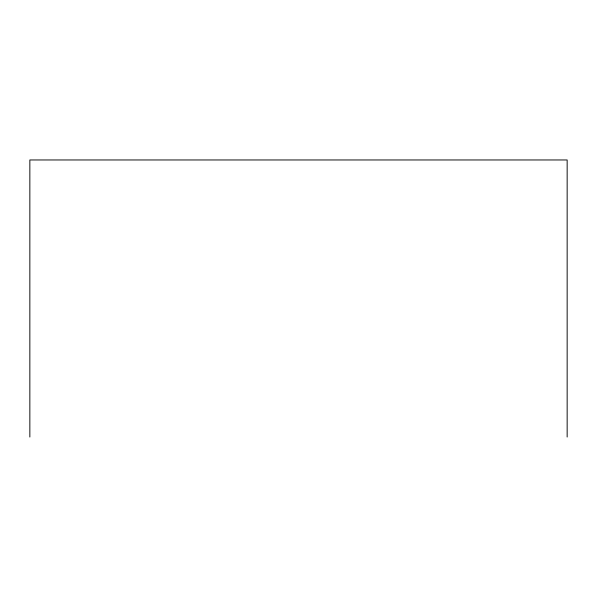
<?xml version="1.0" encoding="UTF-8"?>
<svg xmlns="http://www.w3.org/2000/svg" width="597" height="597" viewBox="0 0 597 597"><rect width="100%" height="100%" fill="white"/><g stroke="black" fill="none" stroke-linecap="round" stroke-linejoin="round"><path stroke-width="0.9" d="M567.15 437.034L567.15 159.966L29.85 159.966L29.85 437.034"/></g></svg>
